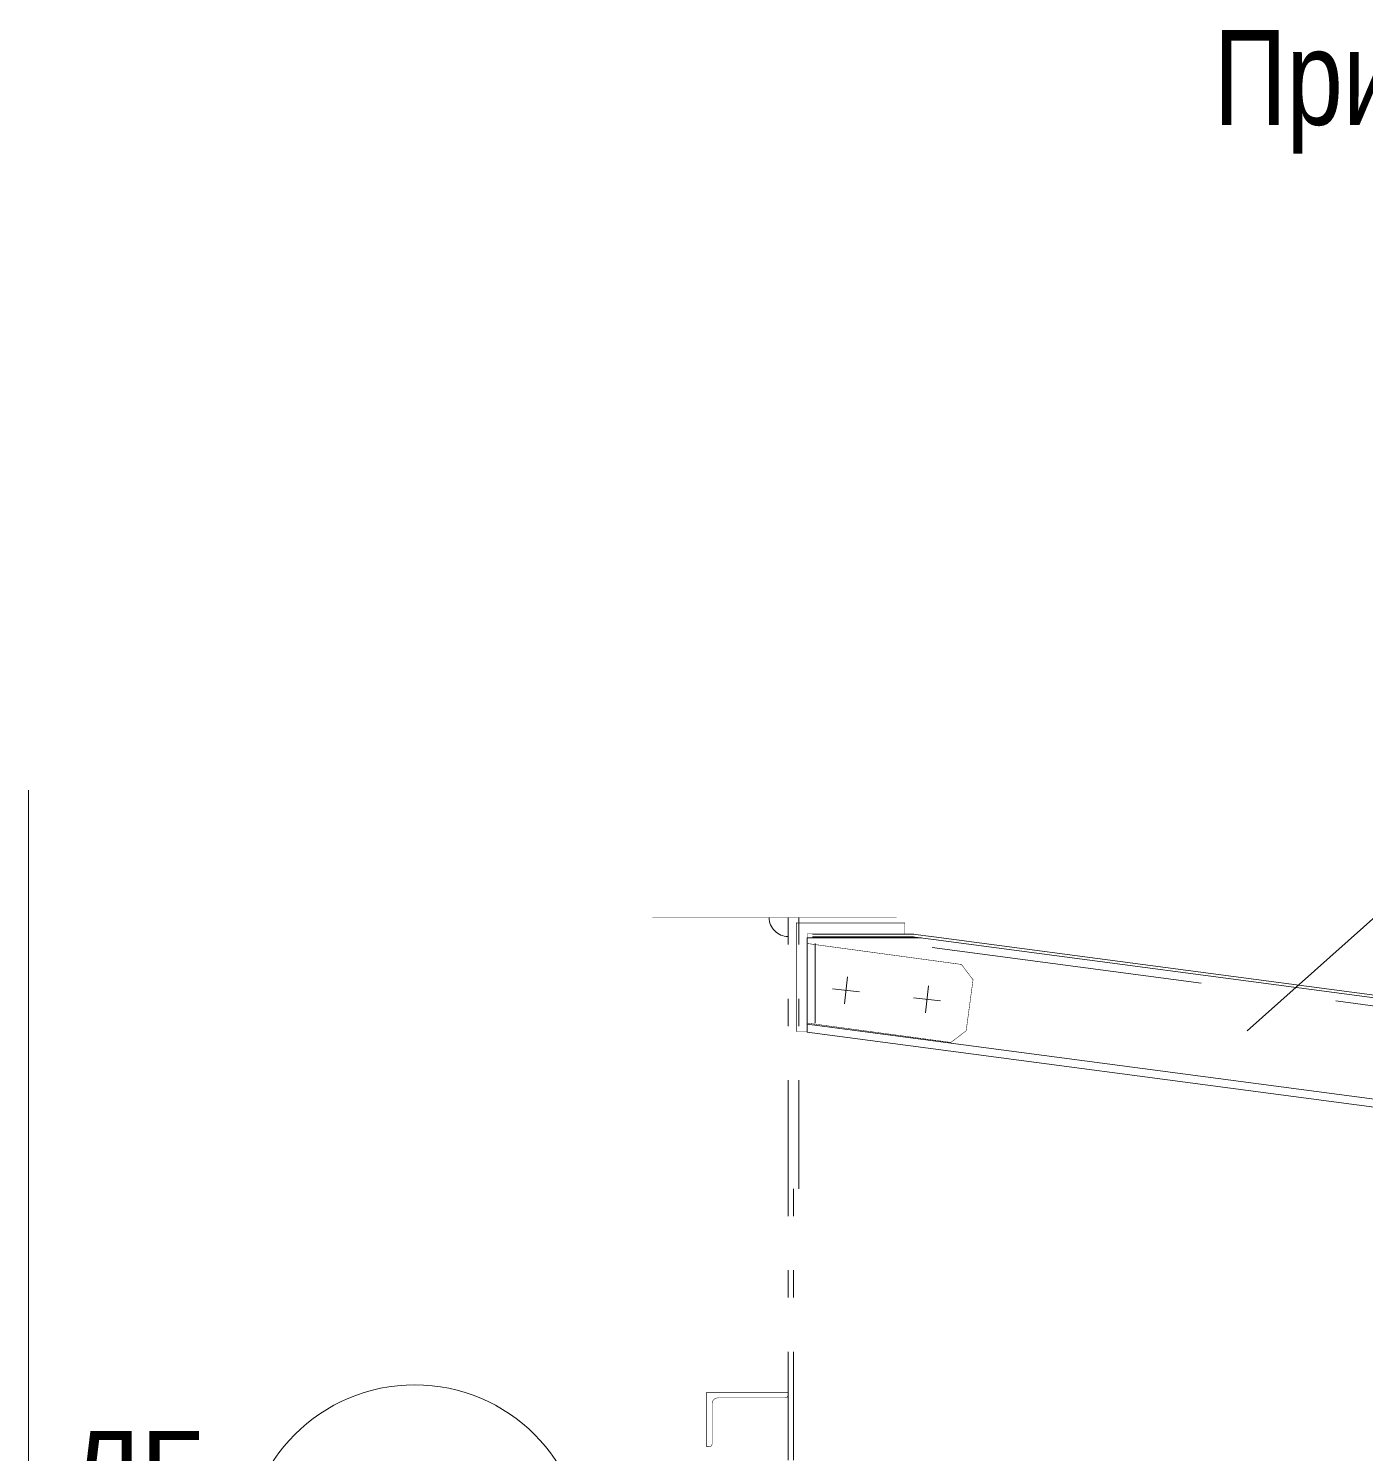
# Model space of a CAD drawing. Header units: millimetres. Extents: x 42007 to 66124, y -556 to 6894.
# Drawn here: x 60698 to 61191, y 3972 to 4498 of the extents above; entities that cross this region are included whole.
import ezdxf

# ---------------------------------------------------------------- set-up
doc = ezdxf.new("R2010")
doc.units = ezdxf.units.MM
for name, pattern in [('K5LT32769', [0]), ('K5LT32781', [90, 40, -20, 10, -20]), ('K5LT32782', [150, 100, -50]), ('K5LT32783', [75, 50, -25]), ('K5LT32786', [25.318241, 20.818241, -1.5, 1.5, -1.5])]:
    doc.linetypes.add(name, pattern=pattern)
doc.styles.add('style5', font='arial.ttf', dxfattribs={"height": 3})

msp = doc.modelspace()

# ---------------------------------------------------------------- linework, layer by layer
at = {"color": 7, "linetype": 'K5LT32769', "lineweight": 18}
for p, q in [((60697.572, 3470.748), (60697.572, 4217.087)), ((61204.133, 4179.64), (61146.783, 4128.405)), ((61026.737, 4162.679), (60984.6, 4162.705)), ((60984.6, 4162.705), (60984.6, 4127.904)), ((60986.572, 4164.092), (61023.425, 4164.092)), ((60986.572, 4163.092), (61023.425, 4163.092)), ((61023.441, 4163.115), (61031.111, 4162.1)), ((61023.572, 4164.106), (61031.242, 4163.092)), ((61031.111, 4162.1), (62103.941, 4020.183)), ((61031.242, 4163.092), (62104.072, 4021.175)), ((60999.483, 4148.331), (60998.372, 4138.393)), ((60993.959, 4143.917), (61003.897, 4142.806)), ((61029.297, 4144.993), (61028.186, 4135.055)), ((61023.772, 4140.579), (61033.71, 4139.468)), ((62102.525, 3983.048), (60984.6, 4130.931)), ((62102.131, 3980.074), (60984.6, 4127.904))]:
    msp.add_line(p, q, dxfattribs=at)
at = {"color": 7, "linetype": 'K5LT32781', "lineweight": 18}
for p, q in [((60977.572, 4070.192), (60977.572, 4170.192)), ((60981.572, 4070.192), (60981.572, 4170.192)), ((60977.572, 3520.192), (60977.572, 4070.192)), ((60979.572, 3520.192), (60979.572, 4070.192))]:
    msp.add_line(p, q, dxfattribs=at)
at = {"color": 7, "linetype": 'K5LT32782', "lineweight": 18}
for p, q in [((60984.572, 4131.202), (60984.572, 4160.622)), ((60987.572, 4131.202), (60987.572, 4160.622)), ((61030.717, 4159.126), (62103.548, 4017.209))]:
    msp.add_line(p, q, dxfattribs=at)
at = {"color": 7, "linetype": 'K5LT32769', "const_width": 0.18}
for points in [[(60927.572, 4170.192), (61004.672, 4170.192), (61017.572, 4170.192)], [(61020.572, 4168.192), (61020.572, 4164.192), (60984.572, 4164.192), (60984.572, 4128.192), (60980.572, 4128.192), (60980.572, 4168.192), (61020.572, 4168.192)]]:
    msp.add_lwpolyline(points, dxfattribs=at)
at = {"color": 7, "linetype": 'K5LT32783', "const_width": 0.18}
msp.add_lwpolyline([(60984.572, 4160.622), (61041.444, 4152.897), (61045.733, 4147.275), (61043.2, 4128.446), (61037.578, 4124.157), (60984.604, 4131.285), (60984.572, 4160.622)], dxfattribs=at)
at = {"color": 7, "linetype": 'K5LT32781', "const_width": 0.18}
msp.add_lwpolyline([(60977.572, 3995.192), (60977.572, 3994.192), (60977.28, 3993.485), (60976.572, 3993.192), (60951.572, 3993.192), (60950.572, 3992.924), (60949.84, 3992.192), (60949.572, 3991.192), (60949.572, 3976.192), (60949.28, 3975.485), (60948.572, 3975.192), (60947.572, 3975.192), (60947.572, 3995.192), (60977.572, 3995.192)], dxfattribs=at)
at = {"color": 7, "linetype": 'K5LT32786', "const_width": 0.18}
msp.add_lwpolyline([(60977.572, 3995.192), (60977.572, 3994.192), (60977.28, 3993.485), (60976.572, 3993.192), (60951.572, 3993.192), (60950.572, 3992.924), (60949.84, 3992.192), (60949.572, 3991.192), (60949.572, 3976.192), (60949.28, 3975.485), (60948.572, 3975.192), (60947.572, 3975.192), (60947.572, 3995.192), (60977.572, 3995.192)], dxfattribs=at)
at = {"color": 7, "linetype": 'K5LT32781', "lineweight": 18}
msp.add_arc((60977.572, 4170.192), 7, 180, 270, dxfattribs=at)
at = {"color": 7, "linetype": 'K5LT32769', "lineweight": 18}
for centre, radius, start, end in [((61023.425, 4160.192), 3.9, 86.23307, 90), ((61023.425, 4160.192), 2.9, 86.23256, 90), ((61023.425, 4160.192), 2.9, 82.46337, 86.23261), ((61023.425, 4160.192), 3.9, 82.46414, 86.23304), ((60839.937, 3935.491), 62.5, 0, 179.99998)]:
    msp.add_arc(centre, radius, start, end, dxfattribs=at)

# ---------------------------------------------------------------- texts
at = {"color": 7, "attachment_point": 1, "style": 'style5'}
for s, insert, char_height in [('{\\H14.58x;\\W0.765;Применить к 6, 8,10,13, 24, 26, 30шп.}', (61134.422, 4497.26), 2.4), ('\\H3.5;\\W0.965;\\Q15;\\Q0;\\H30.00;ЛБ', (60712.296, 3981.003), 3)]:
    msp.add_mtext(s, dxfattribs=dict(at, insert=insert, char_height=char_height))

doc.saveas('drawing.dxf')
